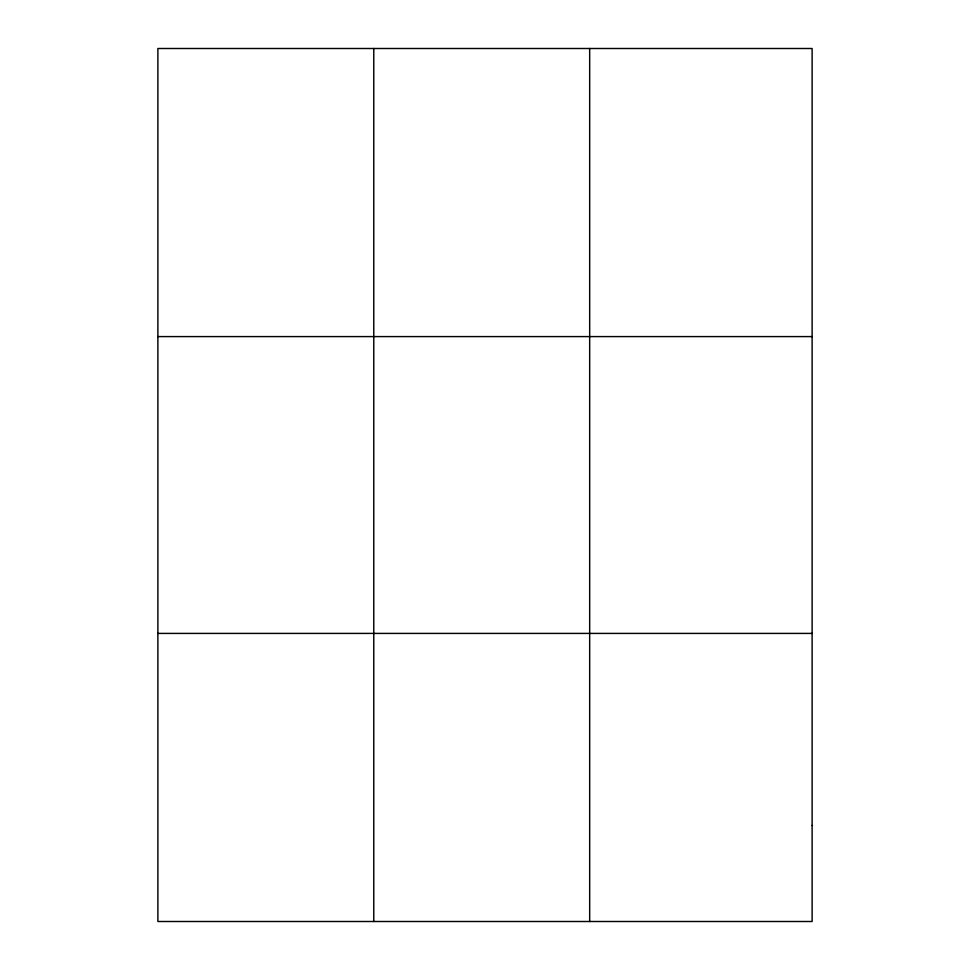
<?xml version="1.0" encoding="UTF-8"?>
<svg xmlns="http://www.w3.org/2000/svg" width="970" height="970" viewBox="0 0 970 970"><rect width="100%" height="100%" fill="white"/><g stroke="black" fill="none" stroke-linecap="round" stroke-linejoin="round"><path stroke-width="1.45" d="M373.777 48.5L373.777 921.5M589.675 48.5L589.675 921.5M157.88 336.59L812.12 336.59M157.88 633.41L812.12 633.41M812.12 825.47L812.12 921.5L157.88 921.5L157.88 48.5L812.12 48.5L812.12 825.47"/></g></svg>
